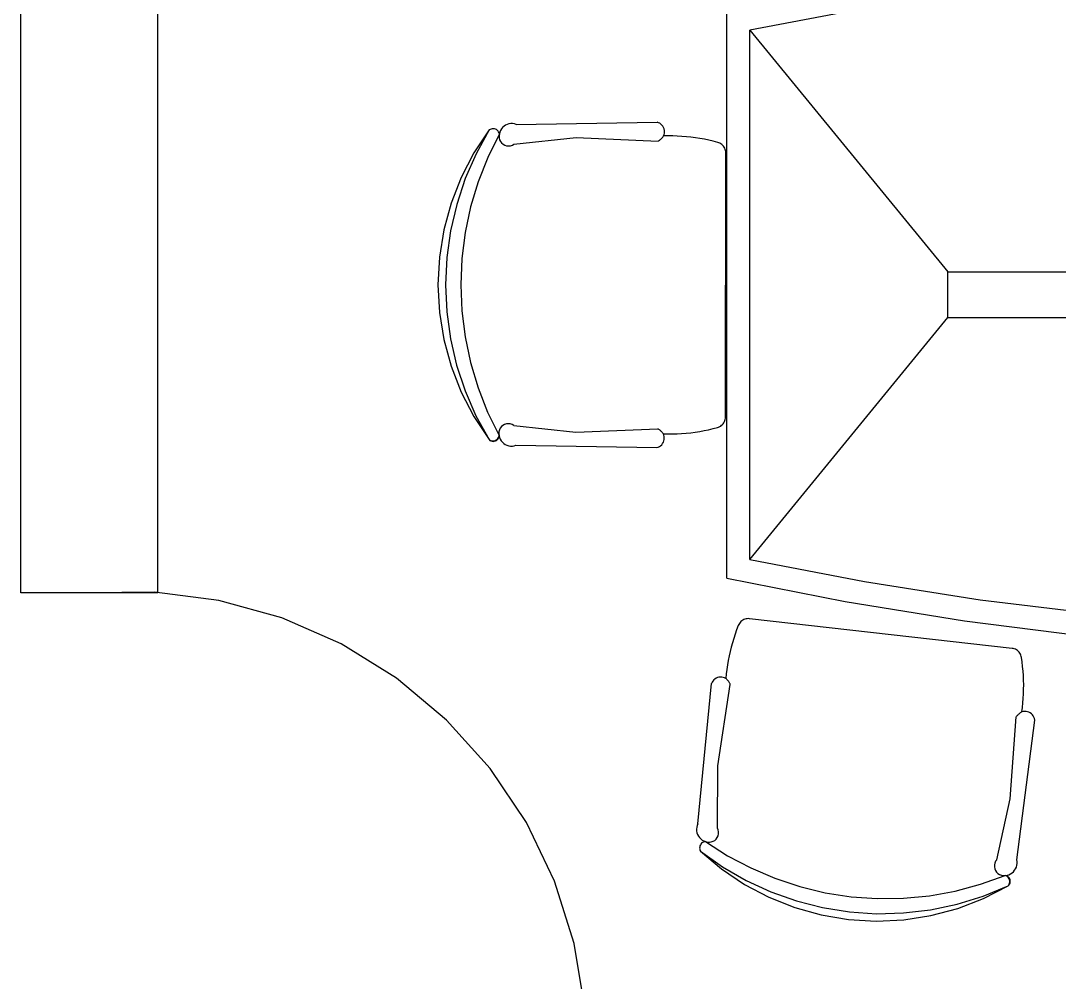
# Model space of a CAD drawing. Header units: centimetres. Extents: x 1966 to 8787, y 7398 to 12383.
# Drawn here: x 7809.5 to 7991.4, y 9256.6 to 9424.9 of the extents above; entities that cross this region are included whole.
import ezdxf

# ---------------------------------------------------------------- set-up
doc = ezdxf.new("R2010")
doc.units = ezdxf.units.CM

msp = doc.modelspace()

# ---------------------------------------------------------------- linework, layer by layer
for p, q in [((7809.51, 9324.73), (7809.51, 9530.73)), ((7833.51, 9324.73), (7833.51, 9530.73)), ((7957.28, 9427.06), (7937.17, 9423.25)), ((7933.12, 9327.33), (7933.12, 9426.53)), ((7937.17, 9423.25), (7971.84, 9380.92)), ((7937.17, 9330.6), (7937.17, 9423.25)), ((7894.69, 9406.75), (7894.4, 9406.61)), ((7895, 9406.85), (7894.69, 9406.75)), ((7895.32, 9406.9), (7895, 9406.85)), ((7895.64, 9406.9), (7895.32, 9406.9)), ((7895.96, 9406.85), (7895.64, 9406.9)), ((7896.27, 9406.76), (7895.96, 9406.85)), ((7896.27, 9406.76), (7920.93, 9407.13)), ((7921.17, 9407.05), (7920.93, 9407.13)), ((7921.4, 9406.94), (7921.17, 9407.05)), ((7921.6, 9406.79), (7921.4, 9406.94)), ((7921.79, 9406.62), (7921.6, 9406.79)), ((7891.55, 9405.77), (7888.87, 9401.75)), ((7891.55, 9405.77), (7889.26, 9401.61)), ((7893.32, 9405.07), (7891.29, 9400.96)), ((7891.71, 9405.87), (7891.55, 9405.77)), ((7891.89, 9405.94), (7891.71, 9405.87)), ((7892.07, 9405.99), (7891.89, 9405.94)), ((7892.26, 9405.99), (7892.07, 9405.99)), ((7892.45, 9405.97), (7892.26, 9405.99)), ((7892.63, 9405.92), (7892.45, 9405.97)), ((7892.8, 9405.83), (7892.63, 9405.92)), ((7892.95, 9405.72), (7892.8, 9405.83)), ((7893.09, 9405.58), (7892.95, 9405.72)), ((7893.19, 9405.43), (7893.09, 9405.58)), ((7893.27, 9405.26), (7893.19, 9405.43)), ((7893.32, 9405.07), (7893.27, 9405.26)), ((7893.32, 9405.07), (7893.27, 9404.74)), ((7893.4, 9405.39), (7893.32, 9405.07)), ((7893.52, 9405.69), (7893.4, 9405.39)), ((7893.69, 9405.96), (7893.52, 9405.69)), ((7893.89, 9406.21), (7893.69, 9405.96)), ((7894.13, 9406.43), (7893.89, 9406.21)), ((7894.4, 9406.61), (7894.13, 9406.43)), ((7921.95, 9406.42), (7921.79, 9406.62)), ((7922.07, 9406.2), (7921.95, 9406.42)), ((7922.16, 9405.96), (7922.07, 9406.2)), ((7922.08, 9404.72), (7922.17, 9404.96)), ((7922.22, 9405.71), (7922.16, 9405.96)), ((7922.17, 9404.96), (7922.22, 9405.21)), ((7922.24, 9405.46), (7922.22, 9405.71)), ((7922.22, 9405.21), (7922.24, 9405.46)), ((7893.27, 9404.74), (7893.28, 9404.4)), ((7893.28, 9404.4), (7893.36, 9404.07)), ((7893.36, 9404.07), (7893.51, 9403.77)), ((7893.51, 9403.77), (7893.72, 9403.5)), ((7893.72, 9403.5), (7893.97, 9403.28)), ((7893.97, 9403.28), (7894.27, 9403.11)), ((7894.27, 9403.11), (7894.59, 9403.01)), ((7895.26, 9403.01), (7895.59, 9403.11)), ((7895.59, 9403.11), (7895.88, 9403.27)), ((7895.88, 9403.27), (7906.75, 9404.43)), ((7906.75, 9404.43), (7921.12, 9403.83)), ((7921.12, 9403.83), (7921.21, 9403.89)), ((7921.21, 9403.89), (7921.3, 9403.95)), ((7921.3, 9403.95), (7921.39, 9404.01)), ((7921.39, 9404.01), (7921.48, 9404.08)), ((7921.48, 9404.08), (7921.57, 9404.15)), ((7921.57, 9404.15), (7921.65, 9404.22)), ((7921.65, 9404.22), (7921.73, 9404.3)), ((7921.73, 9404.3), (7921.81, 9404.38)), ((7921.81, 9404.38), (7921.88, 9404.46)), ((7921.88, 9404.46), (7921.95, 9404.54)), ((7921.95, 9404.54), (7922.02, 9404.63)), ((7922.02, 9404.63), (7922.08, 9404.72)), ((7922.88, 9404.73), (7922.08, 9404.72)), ((7923.67, 9404.73), (7922.88, 9404.73)), ((7924.47, 9404.7), (7923.67, 9404.73)), ((7925.27, 9404.66), (7924.47, 9404.7)), ((7926.06, 9404.59), (7925.27, 9404.66)), ((7926.86, 9404.51), (7926.06, 9404.59)), ((7927.65, 9404.4), (7926.86, 9404.51)), ((7928.44, 9404.28), (7927.65, 9404.4)), ((7929.22, 9404.14), (7928.44, 9404.28)), ((7930, 9403.98), (7929.22, 9404.14)), ((7930.78, 9403.8), (7930, 9403.98)), ((7931.55, 9403.6), (7930.78, 9403.8)), ((7931.75, 9403.53), (7931.55, 9403.6)), ((7931.94, 9403.45), (7931.75, 9403.53)), ((7932.12, 9403.34), (7931.94, 9403.45)), ((7932.28, 9403.22), (7932.12, 9403.34)), ((7932.43, 9403.07), (7932.28, 9403.22)), ((7932.57, 9402.92), (7932.43, 9403.07)), ((7888.87, 9401.75), (7886.63, 9397.46)), ((7889.26, 9401.61), (7887.35, 9397.26)), ((7894.59, 9403.01), (7894.93, 9402.97)), ((7894.93, 9402.97), (7895.26, 9403.01)), ((7932.68, 9402.75), (7932.57, 9402.92)), ((7932.78, 9402.56), (7932.68, 9402.75)), ((7932.86, 9402.37), (7932.78, 9402.56)), ((7932.91, 9402.17), (7932.86, 9402.37)), ((7932.95, 9401.97), (7932.91, 9402.17)), ((7932.92, 9355.52), (7932.96, 9401.76)), ((7932.96, 9401.76), (7932.95, 9401.97)), ((7891.29, 9400.96), (7889.6, 9396.69)), ((7886.63, 9397.46), (7884.87, 9392.95)), ((7887.35, 9397.26), (7885.86, 9392.75)), ((7889.6, 9396.69), (7888.28, 9392.3)), ((7884.87, 9392.95), (7883.59, 9388.29)), ((7885.86, 9392.75), (7884.77, 9388.13)), ((7888.28, 9392.3), (7887.33, 9387.81)), ((7883.59, 9388.29), (7882.81, 9383.51)), ((7884.77, 9388.13), (7884.12, 9383.42)), ((7887.33, 9387.81), (7886.76, 9383.26)), ((7882.81, 9383.51), (7882.55, 9378.68)), ((7884.12, 9383.42), (7883.9, 9378.68)), ((7886.76, 9383.26), (7886.56, 9378.67)), ((7971.84, 9372.92), (7971.84, 9380.92)), ((7971.84, 9380.92), (8146, 9380.92)), ((7882.55, 9378.68), (7882.81, 9373.85)), ((7883.9, 9378.68), (7884.11, 9373.93)), ((7886.56, 9378.67), (7886.75, 9374.09)), ((7886.75, 9374.09), (7887.32, 9369.54)), ((7882.81, 9373.85), (7883.57, 9369.07)), ((7884.11, 9373.93), (7884.76, 9369.22)), ((7937.17, 9330.6), (7971.84, 9372.92)), ((7971.84, 9372.92), (8146, 9372.92)), ((7883.57, 9369.07), (7884.85, 9364.4)), ((7884.76, 9369.22), (7885.83, 9364.6)), ((7887.32, 9369.54), (7888.26, 9365.05)), ((7888.26, 9365.05), (7889.58, 9360.65)), ((7884.85, 9364.4), (7886.61, 9359.89)), ((7885.83, 9364.6), (7887.33, 9360.09)), ((7886.61, 9359.89), (7888.84, 9355.6)), ((7887.33, 9360.09), (7889.22, 9355.73)), ((7889.58, 9360.65), (7891.25, 9356.38)), ((7891.25, 9356.38), (7893.28, 9352.27)), ((7888.84, 9355.6), (7891.51, 9351.57)), ((7889.22, 9355.73), (7891.51, 9351.57)), ((7893.94, 9354.06), (7893.68, 9353.84)), ((7894.23, 9354.23), (7893.94, 9354.06)), ((7894.55, 9354.33), (7894.23, 9354.23)), ((7894.89, 9354.36), (7894.55, 9354.33)), ((7895.23, 9354.33), (7894.89, 9354.36)), ((7895.55, 9354.23), (7895.23, 9354.33)), ((7895.85, 9354.06), (7895.55, 9354.23)), ((7895.85, 9354.06), (7906.72, 9352.89)), ((7932.08, 9353.94), (7932.24, 9354.07)), ((7932.24, 9354.07), (7932.39, 9354.21)), ((7932.39, 9354.21), (7932.53, 9354.36)), ((7932.53, 9354.36), (7932.65, 9354.53)), ((7932.65, 9354.53), (7932.74, 9354.72)), ((7932.74, 9354.72), (7932.82, 9354.91)), ((7932.82, 9354.91), (7932.88, 9355.11)), ((7932.88, 9355.11), (7932.91, 9355.31)), ((7932.91, 9355.31), (7932.92, 9355.52)), ((7893.24, 9352.94), (7893.23, 9352.6)), ((7893.23, 9352.6), (7893.28, 9352.27)), ((7893.23, 9352.08), (7893.28, 9352.27)), ((7893.33, 9353.27), (7893.24, 9352.94)), ((7893.25, 9352.07), (7893.28, 9352.27)), ((7893.28, 9352.27), (7893.36, 9351.95)), ((7893.47, 9353.57), (7893.33, 9353.27)), ((7893.68, 9353.84), (7893.47, 9353.57)), ((7906.72, 9352.89), (7921.08, 9353.46)), ((7921.17, 9353.41), (7921.08, 9353.46)), ((7921.27, 9353.35), (7921.17, 9353.41)), ((7921.36, 9353.28), (7921.27, 9353.35)), ((7921.44, 9353.22), (7921.36, 9353.28)), ((7921.53, 9353.15), (7921.44, 9353.22)), ((7921.61, 9353.07), (7921.53, 9353.15)), ((7921.69, 9353), (7921.61, 9353.07)), ((7921.77, 9352.92), (7921.69, 9353)), ((7921.84, 9352.84), (7921.77, 9352.92)), ((7921.91, 9352.75), (7921.84, 9352.84)), ((7921.98, 9352.66), (7921.91, 9352.75)), ((7922.04, 9352.57), (7921.98, 9352.66)), ((7922.04, 9352.57), (7922.84, 9352.56)), ((7922.13, 9352.34), (7922.04, 9352.57)), ((7922.18, 9352.09), (7922.13, 9352.34)), ((7922.84, 9352.56), (7923.64, 9352.57)), ((7923.64, 9352.57), (7924.43, 9352.59)), ((7924.43, 9352.59), (7925.23, 9352.64)), ((7925.23, 9352.64), (7926.02, 9352.7)), ((7926.02, 9352.7), (7926.82, 9352.78)), ((7926.82, 9352.78), (7927.61, 9352.89)), ((7927.61, 9352.89), (7928.4, 9353.01)), ((7928.4, 9353.01), (7929.18, 9353.15)), ((7929.18, 9353.15), (7929.96, 9353.31)), ((7929.96, 9353.31), (7930.74, 9353.49)), ((7930.74, 9353.49), (7931.52, 9353.69)), ((7931.52, 9353.69), (7931.71, 9353.75)), ((7931.71, 9353.75), (7931.9, 9353.84)), ((7931.9, 9353.84), (7932.08, 9353.94)), ((7891.51, 9351.57), (7891.67, 9351.47)), ((7891.51, 9351.57), (7891.67, 9351.44)), ((7891.67, 9351.47), (7891.85, 9351.4)), ((7891.67, 9351.44), (7891.84, 9351.34)), ((7891.84, 9351.34), (7892.03, 9351.28)), ((7891.85, 9351.4), (7892.03, 9351.36)), ((7892.03, 9351.36), (7892.22, 9351.35)), ((7892.03, 9351.28), (7892.23, 9351.26)), ((7892.22, 9351.35), (7892.41, 9351.37)), ((7892.23, 9351.26), (7892.43, 9351.28)), ((7892.41, 9351.37), (7892.59, 9351.42)), ((7892.43, 9351.28), (7892.63, 9351.33)), ((7892.59, 9351.42), (7892.76, 9351.51)), ((7892.63, 9351.33), (7892.8, 9351.43)), ((7892.76, 9351.51), (7892.91, 9351.62)), ((7892.8, 9351.43), (7892.96, 9351.55)), ((7892.91, 9351.62), (7893.05, 9351.76)), ((7892.96, 9351.55), (7893.09, 9351.7)), ((7893.05, 9351.76), (7893.15, 9351.91)), ((7893.09, 9351.7), (7893.19, 9351.88)), ((7893.15, 9351.91), (7893.23, 9352.08)), ((7893.19, 9351.88), (7893.25, 9352.07)), ((7893.36, 9351.95), (7893.48, 9351.65)), ((7893.48, 9351.65), (7893.65, 9351.38)), ((7893.65, 9351.38), (7893.85, 9351.13)), ((7893.85, 9351.13), (7894.09, 9350.91)), ((7894.09, 9350.91), (7894.36, 9350.73)), ((7894.36, 9350.73), (7894.65, 9350.59)), ((7894.65, 9350.59), (7894.96, 9350.49)), ((7894.96, 9350.49), (7895.28, 9350.44)), ((7895.28, 9350.44), (7895.6, 9350.44)), ((7895.6, 9350.44), (7895.92, 9350.48)), ((7895.92, 9350.48), (7896.23, 9350.57)), ((7896.23, 9350.57), (7920.88, 9350.17)), ((7921.13, 9350.24), (7921.35, 9350.36)), ((7921.35, 9350.36), (7921.56, 9350.5)), ((7921.56, 9350.5), (7921.75, 9350.68)), ((7921.75, 9350.68), (7921.9, 9350.88)), ((7921.9, 9350.88), (7922.03, 9351.1)), ((7922.03, 9351.1), (7922.12, 9351.33)), ((7922.12, 9351.33), (7922.18, 9351.58)), ((7922.2, 9351.84), (7922.18, 9352.09)), ((7922.18, 9351.58), (7922.2, 9351.84)), ((7920.88, 9350.17), (7921.13, 9350.24)), ((7937.17, 9330.6), (7957.27, 9326.72)), ((7933.12, 9327.33), (7953.88, 9323.21)), ((7957.27, 9326.72), (7977.49, 9323.54)), ((7832.91, 9324.89), (7821.51, 9324.73)), ((7844.22, 9323.42), (7832.91, 9324.89)), ((7821.51, 9324.73), (7809.51, 9324.73)), ((7833.51, 9324.73), (7821.51, 9324.73)), ((7855.2, 9320.37), (7844.22, 9323.42)), ((7953.88, 9323.21), (7974.77, 9319.84)), ((7977.49, 9323.54), (7997.82, 9321.07)), ((7865.64, 9315.8), (7855.2, 9320.37)), ((7935.47, 9319.56), (7935.35, 9319.4)), ((7935.62, 9319.71), (7935.47, 9319.56)), ((7935.77, 9319.85), (7935.62, 9319.71)), ((7935.95, 9319.96), (7935.77, 9319.85)), ((7936.13, 9320.06), (7935.95, 9319.96)), ((7936.32, 9320.13), (7936.13, 9320.06)), ((7936.52, 9320.19), (7936.32, 9320.13)), ((7936.72, 9320.22), (7936.52, 9320.19)), ((7936.93, 9320.23), (7936.72, 9320.22)), ((7937.14, 9320.22), (7936.93, 9320.23)), ((7983.09, 9315.03), (7937.14, 9320.22)), ((7974.77, 9319.84), (7995.76, 9317.21)), ((7934.87, 9318.29), (7934.61, 9317.53)), ((7935.16, 9319.03), (7934.87, 9318.29)), ((7935.24, 9319.22), (7935.16, 9319.03)), ((7935.35, 9319.4), (7935.24, 9319.22)), ((7875.33, 9309.8), (7865.64, 9315.8)), ((7934.13, 9316.01), (7933.92, 9315.24)), ((7934.36, 9316.77), (7934.13, 9316.01)), ((7934.61, 9317.53), (7934.36, 9316.77)), ((7933.73, 9314.47), (7933.56, 9313.69)), ((7933.92, 9315.24), (7933.73, 9314.47)), ((7983.29, 9315), (7983.09, 9315.03)), ((7983.49, 9314.94), (7983.29, 9315)), ((7983.68, 9314.87), (7983.49, 9314.94)), ((7983.86, 9314.77), (7983.68, 9314.87)), ((7984.04, 9314.65), (7983.86, 9314.77)), ((7984.19, 9314.52), (7984.04, 9314.65)), ((7984.33, 9314.36), (7984.19, 9314.52)), ((7984.46, 9314.2), (7984.33, 9314.36)), ((7984.56, 9314.02), (7984.46, 9314.2)), ((7984.65, 9313.83), (7984.56, 9314.02)), ((7933.4, 9312.9), (7933.27, 9312.12)), ((7933.56, 9313.69), (7933.4, 9312.9)), ((7984.71, 9313.63), (7984.65, 9313.83)), ((7984.75, 9313.43), (7984.71, 9313.63)), ((7984.86, 9312.64), (7984.75, 9313.43)), ((7984.95, 9311.85), (7984.86, 9312.64)), ((7933.06, 9310.54), (7932.98, 9309.74)), ((7933.15, 9311.33), (7933.06, 9310.54)), ((7933.27, 9312.12), (7933.15, 9311.33)), ((7985.03, 9311.05), (7984.95, 9311.85)), ((7985.08, 9310.26), (7985.03, 9311.05)), ((7884.08, 9302.48), (7875.33, 9309.8)), ((7928.08, 9284.32), (7930.46, 9308.86)), ((7930.56, 9309.1), (7930.46, 9308.86)), ((7930.7, 9309.31), (7930.56, 9309.1)), ((7930.87, 9309.5), (7930.7, 9309.31)), ((7931.06, 9309.66), (7930.87, 9309.5)), ((7931.28, 9309.8), (7931.06, 9309.66)), ((7931.51, 9309.9), (7931.28, 9309.8)), ((7931.76, 9309.96), (7931.51, 9309.9)), ((7931.57, 9294.48), (7933.76, 9308.69)), ((7932.01, 9309.99), (7931.76, 9309.96)), ((7932.27, 9309.99), (7932.01, 9309.99)), ((7932.52, 9309.94), (7932.27, 9309.99)), ((7932.76, 9309.86), (7932.52, 9309.94)), ((7932.98, 9309.74), (7932.76, 9309.86)), ((7933.07, 9309.67), (7932.98, 9309.74)), ((7933.14, 9309.59), (7933.07, 9309.67)), ((7933.22, 9309.51), (7933.14, 9309.59)), ((7933.29, 9309.43), (7933.22, 9309.51)), ((7933.36, 9309.35), (7933.29, 9309.43)), ((7933.43, 9309.26), (7933.36, 9309.35)), ((7933.49, 9309.17), (7933.43, 9309.26)), ((7933.55, 9309.08), (7933.49, 9309.17)), ((7933.61, 9308.98), (7933.55, 9309.08)), ((7933.66, 9308.89), (7933.61, 9308.98)), ((7933.71, 9308.79), (7933.66, 9308.89)), ((7933.76, 9308.69), (7933.71, 9308.79)), ((7985.11, 9309.46), (7985.08, 9310.26)), ((7985.13, 9308.66), (7985.11, 9309.46)), ((7985.12, 9307.87), (7985.13, 9308.66)), ((7985.05, 9306.27), (7985.1, 9307.07)), ((7985.1, 9307.07), (7985.12, 9307.87)), ((7984.9, 9304.68), (7984.99, 9305.48)), ((7984.99, 9305.48), (7985.05, 9306.27)), ((7983.88, 9303.12), (7983.81, 9303.04)), ((7983.95, 9303.21), (7983.88, 9303.12)), ((7984.02, 9303.29), (7983.95, 9303.21)), ((7984.1, 9303.37), (7984.02, 9303.29)), ((7984.17, 9303.45), (7984.1, 9303.37)), ((7984.26, 9303.52), (7984.17, 9303.45)), ((7984.34, 9303.59), (7984.26, 9303.52)), ((7984.43, 9303.66), (7984.34, 9303.59)), ((7984.52, 9303.72), (7984.43, 9303.66)), ((7984.61, 9303.78), (7984.52, 9303.72)), ((7984.7, 9303.84), (7984.61, 9303.78)), ((7984.8, 9303.89), (7984.7, 9303.84)), ((7984.8, 9303.89), (7984.9, 9304.68)), ((7985.05, 9303.95), (7984.8, 9303.89)), ((7985.3, 9303.98), (7985.05, 9303.95)), ((7985.55, 9303.97), (7985.3, 9303.98)), ((7985.8, 9303.92), (7985.55, 9303.97)), ((7986.04, 9303.84), (7985.8, 9303.92)), ((7986.27, 9303.72), (7986.04, 9303.84)), ((7986.47, 9303.57), (7986.27, 9303.72)), ((7986.65, 9303.39), (7986.47, 9303.57)), ((7986.81, 9303.19), (7986.65, 9303.39)), ((7986.93, 9302.96), (7986.81, 9303.19)), ((7891.7, 9294), (7884.08, 9302.48)), ((7982.78, 9288.7), (7983.81, 9303.04)), ((7983.91, 9278.02), (7987.07, 9302.47)), ((7987.01, 9302.72), (7986.93, 9302.96)), ((7987.07, 9302.47), (7987.01, 9302.72)), ((7898.04, 9284.53), (7891.7, 9294)), ((7931.51, 9283.55), (7931.57, 9294.48)), ((7980.4, 9278.03), (7982.78, 9288.7)), ((7902.97, 9274.25), (7898.04, 9284.53)), ((7927.87, 9283.71), (7927.84, 9283.39)), ((7927.84, 9283.39), (7927.85, 9283.07)), ((7927.85, 9283.07), (7927.92, 9282.75)), ((7927.95, 9284.03), (7927.87, 9283.71)), ((7928.08, 9284.32), (7927.95, 9284.03)), ((7931.63, 9283.23), (7931.51, 9283.55)), ((7931.7, 9282.9), (7931.63, 9283.23)), ((7927.92, 9282.75), (7928.02, 9282.45)), ((7928.02, 9282.45), (7928.17, 9282.16)), ((7928.17, 9282.16), (7928.36, 9281.9)), ((7928.36, 9281.9), (7928.59, 9281.67)), ((7928.59, 9281.67), (7928.84, 9281.47)), ((7928.84, 9281.47), (7929.13, 9281.31)), ((7929.13, 9281.31), (7929.43, 9281.2)), ((7930.43, 9281.13), (7930.75, 9281.25)), ((7930.75, 9281.25), (7931.04, 9281.42)), ((7931.04, 9281.42), (7931.29, 9281.65)), ((7931.29, 9281.65), (7931.48, 9281.92)), ((7931.48, 9281.92), (7931.62, 9282.23)), ((7931.62, 9282.23), (7931.69, 9282.56)), ((7931.69, 9282.56), (7931.7, 9282.9)), ((7928.4, 9280.25), (7928.38, 9280.06)), ((7928.38, 9280.06), (7928.4, 9279.88)), ((7928.44, 9280.44), (7928.4, 9280.25)), ((7928.4, 9279.88), (7928.45, 9279.69)), ((7928.51, 9280.61), (7928.44, 9280.44)), ((7928.45, 9279.69), (7928.54, 9279.52)), ((7928.62, 9280.77), (7928.51, 9280.61)), ((7928.54, 9279.52), (7932.41, 9276.78)), ((7928.54, 9279.52), (7932.24, 9276.41)), ((7928.74, 9280.91), (7928.62, 9280.77)), ((7928.89, 9281.02), (7928.74, 9280.91)), ((7929.06, 9281.11), (7928.89, 9281.02)), ((7929.24, 9281.17), (7929.06, 9281.11)), ((7929.43, 9281.2), (7929.24, 9281.17)), ((7929.43, 9281.2), (7933.29, 9278.72)), ((7929.43, 9281.2), (7929.75, 9281.11)), ((7929.75, 9281.11), (7930.09, 9281.09)), ((7930.09, 9281.09), (7930.43, 9281.13)), ((7933.29, 9278.72), (7937.34, 9276.58)), ((7980.21, 9277.75), (7980.07, 9277.44)), ((7980.4, 9278.03), (7980.21, 9277.75)), ((7983.97, 9277.7), (7983.91, 9278.02)), ((7983.98, 9277.38), (7983.97, 9277.7)), ((7932.24, 9276.41), (7936.25, 9273.71)), ((7932.41, 9276.78), (7936.53, 9274.4)), ((7937.34, 9276.58), (7941.56, 9274.77)), ((7980.07, 9277.44), (7980, 9277.11)), ((7980, 9277.11), (7980, 9276.77)), ((7980, 9276.77), (7980.06, 9276.44)), ((7980.06, 9276.44), (7980.19, 9276.13)), ((7980.19, 9276.13), (7980.38, 9275.85)), ((7980.38, 9275.85), (7980.63, 9275.61)), ((7983.1, 9275.72), (7983.34, 9275.93)), ((7983.34, 9275.93), (7983.55, 9276.18)), ((7983.55, 9276.18), (7983.72, 9276.45)), ((7983.72, 9276.45), (7983.85, 9276.75)), ((7983.85, 9276.75), (7983.94, 9277.06)), ((7983.94, 9277.06), (7983.98, 9277.38)), ((7906.41, 9263.38), (7902.97, 9274.25)), ((7936.53, 9274.4), (7940.84, 9272.41)), ((7941.56, 9274.77), (7945.92, 9273.33)), ((7977.59, 9273.72), (7981.9, 9275.28)), ((7980.63, 9275.61), (7980.91, 9275.43)), ((7980.91, 9275.43), (7981.23, 9275.31)), ((7981.23, 9275.31), (7981.56, 9275.26)), ((7981.56, 9275.26), (7981.9, 9275.28)), ((7981.9, 9275.28), (7982.22, 9275.32)), ((7982.08, 9275.21), (7981.9, 9275.28)), ((7982.1, 9275.23), (7981.9, 9275.28)), ((7982.24, 9275.11), (7982.08, 9275.21)), ((7982.28, 9275.15), (7982.1, 9275.23)), ((7982.22, 9275.32), (7982.53, 9275.41)), ((7982.38, 9274.99), (7982.24, 9275.11)), ((7982.44, 9275.03), (7982.28, 9275.15)), ((7982.5, 9274.84), (7982.38, 9274.99)), ((7982.58, 9274.88), (7982.44, 9275.03)), ((7982.6, 9274.68), (7982.5, 9274.84)), ((7982.53, 9275.41), (7982.83, 9275.54)), ((7982.68, 9274.71), (7982.58, 9274.88)), ((7982.66, 9274.5), (7982.6, 9274.68)), ((7982.7, 9274.31), (7982.66, 9274.5)), ((7982.67, 9273.94), (7982.7, 9274.12)), ((7982.76, 9274.52), (7982.68, 9274.71)), ((7982.7, 9274.12), (7982.7, 9274.31)), ((7982.74, 9273.93), (7982.78, 9274.13)), ((7982.79, 9274.33), (7982.76, 9274.52)), ((7982.78, 9274.13), (7982.79, 9274.33)), ((7982.83, 9275.54), (7983.1, 9275.72)), ((7936.25, 9273.71), (7940.53, 9271.45)), ((7940.84, 9272.41), (7945.32, 9270.82)), ((7945.92, 9273.33), (7950.38, 9272.25)), ((7950.38, 9272.25), (7954.91, 9271.54)), ((7968.64, 9271.71), (7973.16, 9272.53)), ((7973.16, 9272.53), (7977.59, 9273.72)), ((7978.01, 9271.63), (7982.4, 9273.44)), ((7978.09, 9271.23), (7982.4, 9273.44)), ((7982.4, 9273.44), (7982.52, 9273.59)), ((7982.4, 9273.44), (7982.54, 9273.58)), ((7982.52, 9273.59), (7982.61, 9273.76)), ((7982.54, 9273.58), (7982.66, 9273.75)), ((7982.61, 9273.76), (7982.67, 9273.94)), ((7982.66, 9273.75), (7982.74, 9273.93)), ((7940.53, 9271.45), (7945.03, 9269.66)), ((7945.32, 9270.82), (7949.92, 9269.65)), ((7954.91, 9271.54), (7959.49, 9271.22)), ((7959.49, 9271.22), (7964.07, 9271.28)), ((7964.07, 9271.28), (7968.64, 9271.71)), ((7973.47, 9270.23), (7978.01, 9271.63)), ((7973.58, 9269.49), (7978.09, 9271.23)), ((7945.03, 9269.66), (7949.69, 9268.36)), ((7949.92, 9269.65), (7954.61, 9268.9)), ((7954.61, 9268.9), (7959.35, 9268.58)), ((7959.35, 9268.58), (7964.1, 9268.7)), ((7964.1, 9268.7), (7968.82, 9269.25)), ((7968.82, 9269.25), (7973.47, 9270.23)), ((7968.9, 9268.25), (7973.58, 9269.49)), ((7949.69, 9268.36), (7954.46, 9267.56)), ((7954.46, 9267.56), (7959.29, 9267.27)), ((7959.29, 9267.27), (7964.12, 9267.5)), ((7964.12, 9267.5), (7968.9, 9268.25)), ((7908.26, 9252.13), (7906.41, 9263.38))]:
    msp.add_line(p, q)

doc.saveas('drawing.dxf')
